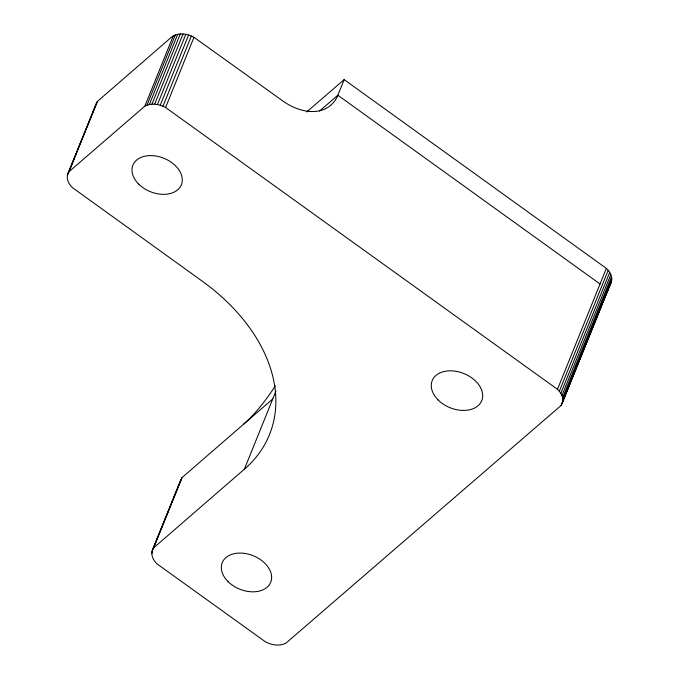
<?xml version="1.0" encoding="UTF-8"?>
<svg xmlns="http://www.w3.org/2000/svg" width="679" height="679" viewBox="0 0 679 679"><rect width="100%" height="100%" fill="white"/><g stroke="black" fill="none" stroke-linecap="round" stroke-linejoin="round"><path stroke-width="1.02" d="M600.041 283.983L337.845 95.221A52.3 35.698 49.2 0 1 282.464 100.713L193.973 37.277C187.294 33.636 178.144 32.142 171.685 37.006L97.403 101.417L67.993 173.391C65.778 178.577 68.774 184.289 72.653 187.786L202.087 281.072A180.147 124.232 22 0 1 244.381 469.189L153.607 547.885C149.72 553.105 152.817 560.209 157.239 564.02L265.277 641.723C271.498 645.109 279.502 646.527 286.003 643.098L561.1 405.482L611.007 282.778C613.222 277.592 610.226 271.88 606.347 268.383L344.151 79.613L306.713 111.95M562.136 403.742C564.351 398.548 561.355 392.835 557.476 389.339L165.6 107.503C159.378 104.125 151.375 102.707 144.873 106.136L69.029 171.651L67.993 173.391M96.376 103.157L67.382 175.309M272.754 398.955L181.98 477.651L151.96 551.543M69.029 171.651L97.403 101.417M144.873 106.136L173.255 35.902M146.978 105.16L175.36 34.926M149.355 104.507L177.728 34.273M151.926 104.184L180.308 33.95M154.651 104.201L183.024 33.967M157.443 104.549L185.825 34.315M160.244 105.228L188.626 34.994M162.985 106.221L191.368 35.987M165.6 107.503L193.973 37.277M152.571 549.625L180.953 479.391M153.607 547.885L181.98 477.651M151.79 553.597L152.58 551.645M344.151 79.613L337.845 95.221L319.529 111.05M244.381 469.189L275.903 391.155M557.476 389.339L606.347 268.383M559.335 391.274L608.197 270.31M560.837 393.328L609.708 272.372M561.957 395.467L610.828 274.511M562.653 397.631L611.524 276.676M562.916 399.77L611.787 278.806M561.1 405.482L603.665 300.126M604.064 299.15L611.007 282.778M562.747 401.815L611.618 280.86M275.267 385.867A52.3 12.646 -54.3 0 1 243.829 423.942M438.142 399.965A26.736 18.435 22 0 0 481.572 401.085A26.736 18.435 22 0 0 451.221 370.827A26.736 18.435 22 0 0 438.142 399.965M138.703 184.111A26.15 18.036 22 0 0 181.191 185.206A26.15 18.036 22 0 0 151.493 155.61A26.15 18.036 22 0 0 138.703 184.111M228.051 581.589A26.15 18.036 22 0 0 270.539 582.684A26.15 18.036 22 0 0 240.85 553.079A26.15 18.036 22 0 0 228.051 581.589"/></g></svg>
